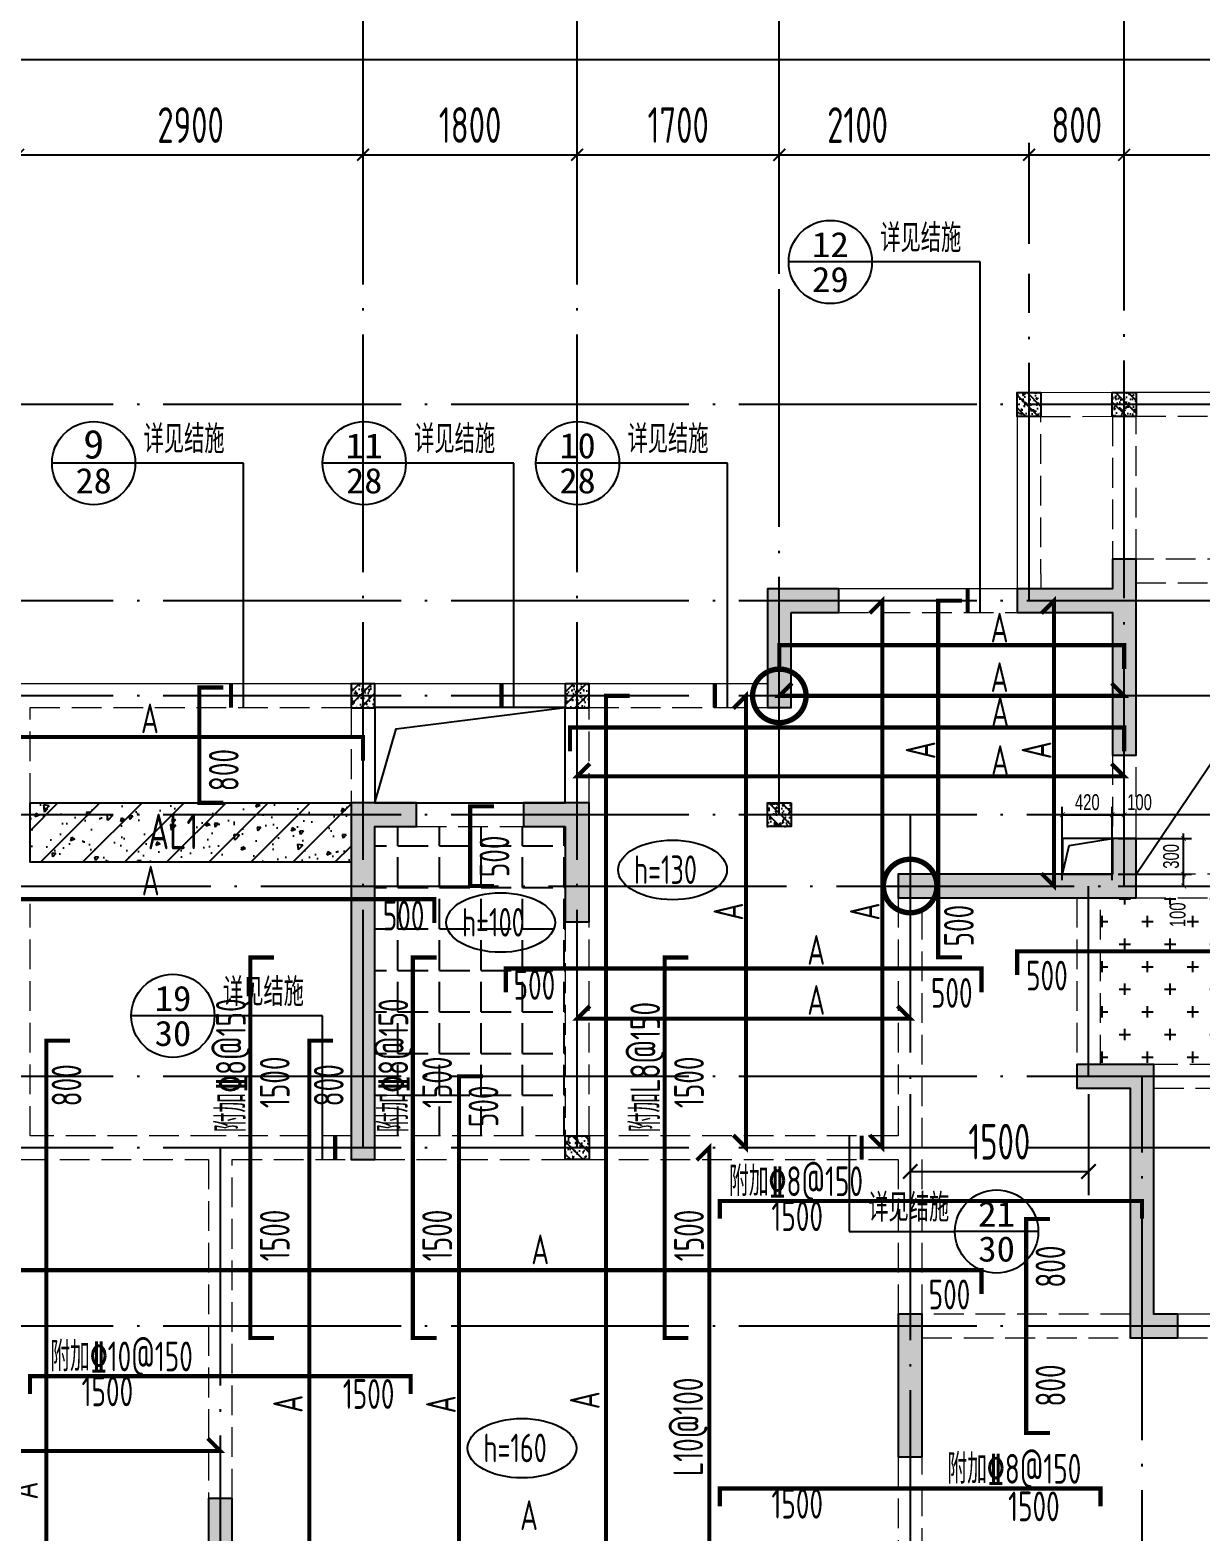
# Model space of a CAD drawing. Extents: x -1058961 to 23600, y -449123 to 2751847.
# Drawn here: x -329506 to -319661, y -321788 to -309158 of the extents above; entities that cross this region are included whole.
import ezdxf
from ezdxf.enums import TextEntityAlignment as Align

# ---------------------------------------------------------------- set-up
doc = ezdxf.new("R2010")
doc.units = 0
doc.header["$LTSCALE"] = 1000
doc.linetypes.add('DASH', pattern=[0.35, 0.25, -0.1])
doc.linetypes.add('DOTE', pattern=[2.42, 2, -0.2, 0.02, -0.2])
doc.layers.get('0').update_dxf_attribs({"linetype": 'CONTINUOUS'})
doc.layers.get('DEFPOINTS').update_dxf_attribs({"linetype": 'CONTINUOUS'})
doc.layers.add('+公共字体', color=7, linetype='CONTINUOUS', lineweight=20)
for name, color, linetype in [('A-AXIS', 1, 'CONTINUOUS'), ('A-DOTE', 10, 'DOTE'), ('BEAM', 4, 'DASH'), ('DIM_IDEN', 67, 'CONTINUOUS'), ('PUB_TEXT', 2, 'CONTINUOUS'), ('ROOF', 183, 'CONTINUOUS'), ('S-B板填充', 251, 'CONTINUOUS'), ('S-B板标注', 3, 'CONTINUOUS'), ('S-B板配筋', 6, 'CONTINUOUS'), ('S-B板配筋号', 7, 'CONTINUOUS'), ('S-C承台编号', 6, 'CONTINUOUS'), ('S-D洞口', 4, 'CONTINUOUS'), ('S-D洞口标注', 3, 'CONTINUOUS'), ('S-L主梁线', 4, 'DASH'), ('S-Q墙填充', 252, 'CONTINUOUS'), ('S-Q墙实线', 6, 'CONTINUOUS'), ('S-Q墙标注', 3, 'CONTINUOUS'), ('S-Y一般标注', 3, 'CONTINUOUS'), ('S-构造柱', 212, 'CONTINUOUS'), ('TEXT', 2, 'CONTINUOUS')]:
    doc.layers.add(name, color=color, linetype=linetype)
doc.styles.add('_TCH_AXIS', font='COMPLEX', dxfattribs={"bigfont": 'GBCBIG'})
doc.styles.add('_TCH_LABEL', font='simhei.ttf')
doc.styles.add('TSSD_DIMENSION', font='Tssdeng.shx', dxfattribs={"width": 0.7, "bigfont": 'tssdchn.shx'})
doc.styles.add('TSSD_REIN', font='tssdeng.shx', dxfattribs={"width": 0.7, "height": 300, "bigfont": 'tssdchn.shx'})
doc.styles.add('结构文字', font='zstxt.shx', dxfattribs={"width": 0.7, "bigfont": 'zshz.shx'})
doc.dimstyles.new('STRUCK', dxfattribs={"dimtxt": 400, "dimasz": 121, "dimexe": 200, "dimexo": 150, "dimgap": 115, "dimtad": 1, "dimdec": 0, "dimdsep": 46, "dimtxsty": '结构文字', "dimblk": 'ARCHTICK', "dimcen": 400, "dimclrd": 3, "dimclre": 3, "dimclrt": 7, "dimadec": 0, "dimazin": 0, "dimtfac": 1, "dimtdec": 0, "dimtix": 1, "dimtmove": 2, "dimatfit": 3, "dimldrblk": '_DIMX', "dimfxl": 0, "dimtolj": 1, "dimtzin": 0, "dimarcsym": 0})
doc.dimstyles.new('STRUCK30', dxfattribs={"dimscale": 0.33333, "dimtxt": 400, "dimasz": 121, "dimexe": 200, "dimexo": 150, "dimgap": 115, "dimtad": 1, "dimdec": 0, "dimdsep": 46, "dimtxsty": '结构文字', "dimblk": 'ARCHTICK', "dimcen": 400, "dimclrd": 3, "dimclre": 3, "dimclrt": 7, "dimadec": 0, "dimazin": 0, "dimtfac": 1, "dimtdec": 0, "dimtix": 1, "dimtmove": 2, "dimatfit": 3, "dimldrblk": '_DIMX', "dimfxl": 0, "dimtolj": 1, "dimtzin": 0, "dimarcsym": 0})
doc.dimstyles.new('TSSD_100_100', dxfattribs={"dimtxt": 300, "dimasz": 100, "dimexe": 100, "dimexo": 250, "dimgap": 100, "dimtad": 1, "dimdec": 0, "dimzin": 0, "dimdsep": 46, "dimtxsty": 'TSSD_DIMENSION', "dimblk": 'ARCHTICK', "dimcen": 0, "dimdle": 100, "dimclrt": 7, "dimadec": 0, "dimazin": 0, "dimtfac": 1, "dimtdec": 0, "dimtix": 1, "dimtmove": 2, "dimatfit": 3, "dimldrblk": 'ARCHTICK', "dimfxl": 0, "dimtolj": 1, "dimtzin": 0, "dimarcsym": 0})

# ---------------------------------------------------------------- blocks, each defined once
blk = doc.blocks.new('_ArchTick')
at = {"color": 0, "linetype": 'ByBlock', "const_width": 0.15}
blk.add_lwpolyline([(-0.5, -0.5), (0.5, 0.5)], dxfattribs=at)
blk = doc.blocks.new('*D1063')
at = {"layer": 'DEFPOINTS', "color": 0}
for p in [(9300, 19250), (6400, 18250), (9300, 18250)]:
    blk.add_point(p, dxfattribs=at)
at = {"layer": 'S-Y一般标注', "color": 0, "lineweight": -2}
for p, q in [((6400, 18500), (6400, 19350)), ((9300, 18500), (9300, 19350)), ((6300, 19250), (9400, 19250))]:
    blk.add_line(p, q, dxfattribs=at)
at = {"layer": 'S-Y一般标注', "color": 0, "lineweight": -2, "xscale": 100, "yscale": 100, "zscale": 100, "rotation": 180}
blk.add_blockref('_ArchTick', (6400, 19250), dxfattribs=at)
at = {"layer": 'S-Y一般标注', "color": 0, "lineweight": -2, "xscale": 100, "yscale": 100, "zscale": 100}
blk.add_blockref('_ArchTick', (9300, 19250), dxfattribs=at)
at = {"layer": 'S-Y一般标注', "color": 7, "insert": (7850, 19500), "char_height": 300, "attachment_point": 5, "style": 'TSSD_DIMENSION'}
blk.add_mtext('\\A1;2900', dxfattribs=at)
blk = doc.blocks.new('*D1064')
at = {"layer": 'DEFPOINTS', "color": 0}
for p in [(11100, 19250), (9300, 18250), (11100, 18250)]:
    blk.add_point(p, dxfattribs=at)
at = {"layer": 'S-Y一般标注', "color": 0, "lineweight": -2}
for p, q in [((9300, 18500), (9300, 19350)), ((11100, 18500), (11100, 19350)), ((9200, 19250), (11200, 19250))]:
    blk.add_line(p, q, dxfattribs=at)
at = {"layer": 'S-Y一般标注', "color": 0, "lineweight": -2, "xscale": 100, "yscale": 100, "zscale": 100, "rotation": 180}
blk.add_blockref('_ArchTick', (9300, 19250), dxfattribs=at)
at = {"layer": 'S-Y一般标注', "color": 0, "lineweight": -2, "xscale": 100, "yscale": 100, "zscale": 100}
blk.add_blockref('_ArchTick', (11100, 19250), dxfattribs=at)
at = {"layer": 'S-Y一般标注', "color": 7, "insert": (10200, 19500), "char_height": 300, "attachment_point": 5, "style": 'TSSD_DIMENSION'}
blk.add_mtext('\\A1;1800', dxfattribs=at)
blk = doc.blocks.new('*D1065')
at = {"layer": 'DEFPOINTS', "color": 0}
for p in [(12800, 19250), (11100, 18250), (12800, 18250)]:
    blk.add_point(p, dxfattribs=at)
at = {"layer": 'S-Y一般标注', "color": 0, "lineweight": -2}
for p, q in [((11100, 18500), (11100, 19350)), ((12800, 18500), (12800, 19350)), ((11000, 19250), (12900, 19250))]:
    blk.add_line(p, q, dxfattribs=at)
at = {"layer": 'S-Y一般标注', "color": 0, "lineweight": -2, "xscale": 100, "yscale": 100, "zscale": 100, "rotation": 180}
blk.add_blockref('_ArchTick', (11100, 19250), dxfattribs=at)
at = {"layer": 'S-Y一般标注', "color": 0, "lineweight": -2, "xscale": 100, "yscale": 100, "zscale": 100}
blk.add_blockref('_ArchTick', (12800, 19250), dxfattribs=at)
at = {"layer": 'S-Y一般标注', "color": 7, "insert": (11950, 19500), "char_height": 300, "attachment_point": 5, "style": 'TSSD_DIMENSION'}
blk.add_mtext('\\A1;1700', dxfattribs=at)
blk = doc.blocks.new('*D1066')
at = {"layer": 'DEFPOINTS', "color": 0}
for p in [(14900, 19250), (12800, 18250), (14900, 18250)]:
    blk.add_point(p, dxfattribs=at)
at = {"layer": 'S-Y一般标注', "color": 0, "lineweight": -2}
for p, q in [((12800, 18500), (12800, 19350)), ((14900, 18500), (14900, 19350)), ((12700, 19250), (15000, 19250))]:
    blk.add_line(p, q, dxfattribs=at)
at = {"layer": 'S-Y一般标注', "color": 0, "lineweight": -2, "xscale": 100, "yscale": 100, "zscale": 100, "rotation": 180}
blk.add_blockref('_ArchTick', (12800, 19250), dxfattribs=at)
at = {"layer": 'S-Y一般标注', "color": 0, "lineweight": -2, "xscale": 100, "yscale": 100, "zscale": 100}
blk.add_blockref('_ArchTick', (14900, 19250), dxfattribs=at)
at = {"layer": 'S-Y一般标注', "color": 7, "insert": (13458, 19500), "char_height": 300, "attachment_point": 5, "style": 'TSSD_DIMENSION'}
blk.add_mtext('\\A1;2100', dxfattribs=at)
blk = doc.blocks.new('*D1067')
at = {"layer": 'DEFPOINTS', "color": 0}
for p in [(18500, 19250), (15700, 18250), (18500, 18250)]:
    blk.add_point(p, dxfattribs=at)
at = {"layer": 'S-Y一般标注', "color": 0, "lineweight": -2}
for p, q in [((15700, 18500), (15700, 19350)), ((18500, 18500), (18500, 19350)), ((15600, 19250), (18600, 19250))]:
    blk.add_line(p, q, dxfattribs=at)
at = {"layer": 'S-Y一般标注', "color": 0, "lineweight": -2, "xscale": 100, "yscale": 100, "zscale": 100, "rotation": 180}
blk.add_blockref('_ArchTick', (15700, 19250), dxfattribs=at)
at = {"layer": 'S-Y一般标注', "color": 0, "lineweight": -2, "xscale": 100, "yscale": 100, "zscale": 100}
blk.add_blockref('_ArchTick', (18500, 19250), dxfattribs=at)
at = {"layer": 'S-Y一般标注', "color": 7, "insert": (17100, 19500), "char_height": 300, "attachment_point": 5, "style": 'TSSD_DIMENSION'}
blk.add_mtext('\\A1;2800', dxfattribs=at)
blk = doc.blocks.new('*D1084')
at = {"layer": 'DEFPOINTS', "color": 0}
for p in [(54600, 20050), (4600, 18250), (54600, 18250)]:
    blk.add_point(p, dxfattribs=at)
at = {"layer": 'S-Y一般标注', "color": 0, "lineweight": -2}
for p, q in [((4600, 18500), (4600, 20150)), ((54600, 18500), (54600, 20150)), ((4500, 20050), (54700, 20050))]:
    blk.add_line(p, q, dxfattribs=at)
at = {"layer": 'S-Y一般标注', "color": 0, "lineweight": -2, "xscale": 100, "yscale": 100, "zscale": 100, "rotation": 180}
blk.add_blockref('_ArchTick', (4600, 20050), dxfattribs=at)
at = {"layer": 'S-Y一般标注', "color": 0, "lineweight": -2, "xscale": 100, "yscale": 100, "zscale": 100}
blk.add_blockref('_ArchTick', (54600, 20050), dxfattribs=at)
at = {"layer": 'S-Y一般标注', "color": 7, "insert": (29600, 20300), "char_height": 300, "attachment_point": 5, "style": 'TSSD_DIMENSION'}
blk.add_mtext('\\A1;50000', dxfattribs=at)
blk = doc.blocks.new('*D1095')
at = {"layer": 'DEFPOINTS', "color": 0}
for p in [(15700, 19250), (14900, 18250), (15700, 18250)]:
    blk.add_point(p, dxfattribs=at)
at = {"layer": 'S-Y一般标注', "color": 0, "lineweight": -2}
for p, q in [((14900, 18500), (14900, 19350)), ((15700, 18500), (15700, 19350)), ((14800, 19250), (15800, 19250))]:
    blk.add_line(p, q, dxfattribs=at)
at = {"layer": 'S-Y一般标注', "color": 0, "lineweight": -2, "xscale": 100, "yscale": 100, "zscale": 100, "rotation": 180}
blk.add_blockref('_ArchTick', (14900, 19250), dxfattribs=at)
at = {"layer": 'S-Y一般标注', "color": 0, "lineweight": -2, "xscale": 100, "yscale": 100, "zscale": 100}
blk.add_blockref('_ArchTick', (15700, 19250), dxfattribs=at)
at = {"layer": 'S-Y一般标注', "color": 7, "insert": (15300, 19500), "char_height": 300, "attachment_point": 5, "style": 'TSSD_DIMENSION'}
blk.add_mtext('\\A1;800', dxfattribs=at)
blk = doc.blocks.new('20210803.22403995')
at = {"layer": '+公共字体', "color": 2, "const_width": 45}
for points in [[(-856038, -168387, 1), (-856038, -167937, 1), (-856038, -168387, -1)], [(-854938, -169986, 1), (-854938, -169536, 1), (-854938, -169986, -1)]]:
    blk.add_lwpolyline(points, format="xyb", dxfattribs=at)
blk = doc.blocks.new('*D1180')
at = {"layer": 'DEFPOINTS', "color": 0}
for p in [(-196759, -56615), (-196159, -56615), (-196759, -56915)]:
    blk.add_point(p, dxfattribs=at)
at = {"layer": 'S-D洞口标注', "color": 3, "lineweight": -2}
for p, q in [((-196159, -56615), (-196159, -56574)), ((-196709, -56615), (-196092, -56615)), ((-196159, -56915), (-196159, -56615)), ((-196709, -56915), (-196092, -56915)), ((-196159, -56915), (-196159, -56955))]:
    blk.add_line(p, q, dxfattribs=at)
at = {"layer": 'S-D洞口标注', "color": 3, "lineweight": -2, "xscale": 40.33293, "yscale": 40.33293, "zscale": 40.33293}
for p, rotation in [((-196159, -56615), 270), ((-196159, -56915), 90)]:
    blk.add_blockref('_ArchTick', p, dxfattribs=dict(at, rotation=rotation))
at = {"layer": 'S-D洞口标注', "color": 7, "insert": (-196264, -56765), "char_height": 133.3, "attachment_point": 5, "rotation": 90, "style": '结构文字'}
blk.add_mtext('\\A1;300', dxfattribs=at)
blk = doc.blocks.new('_DIMX')
blk.add_line((-150, 0), (150, 0))
at = {"const_width": 50}
blk.add_lwpolyline([(-70, -70), (70, 70)], dxfattribs=at)
blk = doc.blocks.new('*D1181')
at = {"layer": 'DEFPOINTS', "color": 0}
for p in [(-196759, -56415), (-197179, -57015), (-196759, -57015)]:
    blk.add_point(p, dxfattribs=at)
at = {"layer": 'S-D洞口标注', "color": 3, "lineweight": -2}
for p, q in [((-197179, -56965), (-197179, -56349)), ((-197179, -56415), (-196759, -56415)), ((-196759, -56965), (-196759, -56349))]:
    blk.add_line(p, q, dxfattribs=at)
at = {"layer": 'S-D洞口标注', "color": 3, "lineweight": -2, "xscale": 40.33293, "yscale": 40.33293, "zscale": 40.33293, "rotation": 180}
blk.add_blockref('_ArchTick', (-197179, -56415), dxfattribs=at)
at = {"layer": 'S-D洞口标注', "color": 3, "lineweight": -2, "xscale": 40.33293, "yscale": 40.33293, "zscale": 40.33293}
blk.add_blockref('_ArchTick', (-196759, -56415), dxfattribs=at)
at = {"layer": 'S-D洞口标注', "color": 7, "insert": (-196969, -56310), "char_height": 133.3, "attachment_point": 5, "style": '结构文字'}
blk.add_mtext('\\A1;420', dxfattribs=at)
blk = doc.blocks.new('*D1182')
at = {"layer": 'DEFPOINTS', "color": 0}
for p in [(-196659, -56415), (-196759, -57015), (-196659, -57015)]:
    blk.add_point(p, dxfattribs=at)
at = {"layer": 'S-D洞口标注', "color": 3, "lineweight": -2}
for p, q in [((-196759, -56965), (-196759, -56349)), ((-196759, -56415), (-196659, -56415)), ((-196659, -56965), (-196659, -56349))]:
    blk.add_line(p, q, dxfattribs=at)
at = {"layer": 'S-D洞口标注', "color": 3, "lineweight": -2, "xscale": 40.33293, "yscale": 40.33293, "zscale": 40.33293, "rotation": 180}
blk.add_blockref('_ArchTick', (-196759, -56415), dxfattribs=at)
at = {"layer": 'S-D洞口标注', "color": 3, "lineweight": -2, "xscale": 40.33293, "yscale": 40.33293, "zscale": 40.33293}
blk.add_blockref('_ArchTick', (-196659, -56415), dxfattribs=at)
at = {"layer": 'S-D洞口标注', "color": 7, "insert": (-196530, -56310), "char_height": 133.3, "attachment_point": 5, "style": '结构文字'}
blk.add_mtext('\\A1;100', dxfattribs=at)
blk = doc.blocks.new('*D1183')
at = {"layer": 'DEFPOINTS', "color": 0}
for p in [(-196759, -56915), (-196159, -56915), (-196759, -57015)]:
    blk.add_point(p, dxfattribs=at)
at = {"layer": 'S-D洞口标注', "color": 3, "lineweight": -2}
for p, q in [((-196709, -56915), (-196092, -56915)), ((-196159, -57015), (-196159, -56915)), ((-196709, -57015), (-196092, -57015))]:
    blk.add_line(p, q, dxfattribs=at)
at = {"layer": 'S-D洞口标注', "color": 3, "lineweight": -2, "xscale": 40.33293, "yscale": 40.33293, "zscale": 40.33293}
for p, rotation in [((-196159, -56915), 90), ((-196159, -57015), 270)]:
    blk.add_blockref('_ArchTick', p, dxfattribs=dict(at, rotation=rotation))
at = {"layer": 'S-D洞口标注', "color": 7, "insert": (-196209, -57257), "char_height": 133.3, "attachment_point": 5, "rotation": 90, "style": '结构文字'}
blk.add_mtext('\\A1;100', dxfattribs=at)
blk = doc.blocks.new('20210807.15312078')
at = {"layer": 'S-Q墙填充'}
h = blk.add_hatch(color=252, dxfattribs=at)
h.dxf.hatch_style = 1
h.paths.add_polyline_path([(72216, 67840), (72216, 68190), (72016, 68190), (72016, 67940), (71216, 67940), (71216, 67740), (72016, 67740), (72016, 66540), (72216, 66540)])
h = blk.add_hatch(color=252, dxfattribs=at)
h.dxf.hatch_style = 1
h.paths.add_polyline_path([(69316, 67740), (69716, 67740), (69716, 67940), (69116, 67940), (69116, 66940), (69316, 66940)])
h = blk.add_hatch(color=252, dxfattribs=at)
h.dxf.hatch_style = 1
h.paths.add_polyline_path([(65616, 66140), (65616, 63140), (65816, 63140), (65816, 65940), (66166, 65940), (66166, 66140)])
h = blk.add_hatch(color=252, dxfattribs=at)
h.dxf.hatch_style = 1
h.paths.add_polyline_path([(67416, 65940), (67416, 65140), (67616, 65140), (67616, 66140), (67066, 66140), (67066, 65940)])
h = blk.add_hatch(color=252, dxfattribs=at)
h.dxf.hatch_style = 1
h.paths.add_polyline_path([(72216, 65340), (72216, 65840), (72016, 65840), (72016, 65540), (71816, 65540), (70216, 65540), (70216, 65340), (71816, 65340)])
h = blk.add_hatch(color=252, dxfattribs=at)
h.dxf.hatch_style = 1
h.paths.add_polyline_path([(72366, 63940), (71716, 63940), (71716, 63740), (72166, 63740), (72166, 61640), (72566, 61640), (72566, 61840), (72366, 61840)])
h = blk.add_hatch(color=252, dxfattribs=at)
h.dxf.hatch_style = 1
h.paths.add_polyline_path([(70416, 60640), (70416, 61840), (70216, 61840), (70216, 60640)])
h = blk.add_hatch(color=252, dxfattribs=at)
h.dxf.hatch_style = 1
h.paths.add_polyline_path([(64616, 60290), (64416, 60290), (64416, 58840), (63716, 58840), (63616, 58840), (63616, 58640), (63716, 58640), (64616, 58640)])
at = {"layer": 'S-D洞口', "color": 5}
blk.add_lwpolyline([(65816, 66140), (67416, 66140), (67416, 66940), (65816, 66940), (65816, 66140), (65993, 66762), (67416, 66940)], dxfattribs=at)
at = {"layer": 'S-L主梁线', "linetype": 'ByBlock', "lineweight": 18}
for p, q in [((72116, 69590), (71215, 69589)), ((71215, 69589), (71216, 67940)), ((74915, 69590), (72116, 69590)), ((71216, 67940), (69716, 67940)), ((65716, 67140), (62716, 67140)), ((67516, 67140), (65716, 67140)), ((69116, 67140), (67516, 67140)), ((65816, 66940), (67416, 66940)), ((65816, 66140), (65816, 66940)), ((67416, 66940), (67416, 66140)), ((67066, 66140), (66166, 66140)), ((73516, 61840), (72566, 61840))]:
    blk.add_line(p, q, dxfattribs=at)
at = {"layer": 'S-L主梁线', "linetype": 'DASH', "lineweight": 18}
for p, q in [((71415, 69389), (72016, 69390)), ((71416, 67940), (71415, 69389)), ((72016, 69390), (72016, 68190)), ((72216, 69390), (74815, 69390)), ((72216, 68190), (72216, 69390)), ((74816, 68190), (72216, 68190)), ((72216, 67990), (74816, 67990)), ((69716, 67740), (71216, 67740)), ((62916, 66940), (65616, 66940)), ((62916, 66140), (62916, 66940)), ((65616, 66940), (65616, 66140)), ((67616, 66940), (69116, 66940)), ((67616, 66140), (67616, 66940)), ((72016, 66540), (72016, 65840)), ((72216, 65840), (72216, 66540)), ((66166, 65940), (67066, 65940)), ((74816, 65540), (72216, 65540)), ((70216, 65340), (70216, 63340)), ((70416, 63240), (70416, 65340)), ((71716, 65340), (71716, 63940)), ((71916, 63940), (71916, 65340)), ((72216, 65340), (74816, 65340)), ((62916, 63340), (62916, 65290)), ((67416, 65140), (67416, 63340)), ((67616, 63340), (67616, 65140)), ((74666, 63940), (72366, 63940)), ((72366, 63740), (74666, 63740)), ((64516, 63340), (62916, 63340)), ((65616, 63340), (64516, 63340)), ((67416, 63340), (65816, 63340)), ((70216, 63340), (67616, 63340)), ((70416, 61840), (70416, 63240)), ((62816, 63140), (64416, 63140)), ((64416, 63140), (64416, 60290)), ((64616, 63140), (65616, 63140)), ((64616, 60290), (64616, 63140)), ((65816, 63140), (67516, 63140)), ((67516, 63140), (70216, 63140)), ((70216, 63140), (70216, 61840)), ((72166, 61840), (70416, 61840)), ((70416, 61640), (72166, 61640)), ((72566, 61640), (73416, 61640)), ((70216, 60640), (70216, 59090)), ((70416, 59090), (70416, 60640))]:
    blk.add_line(p, q, dxfattribs=at)
at = {"layer": 'S-Q墙实线'}
for points in [[(72216, 67840), (72216, 68190), (72016, 68190), (72016, 67940), (71216, 67940), (71216, 67740), (72016, 67740), (72016, 66540), (72216, 66540), (72216, 67840)], [(63716, 58840), (63616, 58840), (63616, 58640), (63716, 58640), (64616, 58640), (64616, 60290), (64416, 60290), (64416, 58840), (63716, 58840)]]:
    blk.add_lwpolyline(points, dxfattribs=at)
for points in [[(69316, 67740), (69716, 67740), (69716, 67940), (69116, 67940), (69116, 66940), (69316, 66940)], [(65616, 66140), (65616, 63140), (65816, 63140), (65816, 65940), (66166, 65940), (66166, 66140)], [(67416, 65940), (67416, 65140), (67616, 65140), (67616, 66140), (67066, 66140), (67066, 65940)], [(72216, 65340), (72216, 65840), (72016, 65840), (72016, 65540), (71816, 65540), (70216, 65540), (70216, 65340), (71816, 65340)], [(72366, 63940), (71716, 63940), (71716, 63740), (72166, 63740), (72166, 61640), (72566, 61640), (72566, 61840), (72366, 61840)], [(70416, 60640), (70416, 61840), (70216, 61840), (70216, 60640)]]:
    blk.add_lwpolyline(points, close=True, dxfattribs=at)
blk = doc.blocks.new('20210730.02141516')
at = {"layer": 'S-构造柱'}
h = blk.add_hatch(dxfattribs=at)
h.set_pattern_fill('ARMORED', color=256, scale=15, angle=-90, style=0)
h.set_pattern_definition([(320, (-154189.41, 3278673.45), (-9.4128202, -107.5890274), [11.25, -123.75]), (265, (-154189.41, 3278673.45), (112.82882, 20.8127), [9, -99]), (10.4514, (-154190.19, 3278664.49), (103.4159313, -86.7764073), [9.5610285, -105.1713168]), (316.1842, (-154159.41, 3278673.45), (-24.827852, -160.0861573), [16.875, -185.625]), (6.6356, (-154161.48, 3278660.11), (146.117681, -140.199406), [14.341543, -157.75695]), (261.1842, (-154159.41, 3278673.45), (146.11779, -140.199292), [13.5, -148.5]), (291, (-154166.91, 3278658.45), (-60.3928336, -89.5360578), [11.25, -123.75]), (236, (-154166.91, 3278658.45), (108.7725068, -36.4972998), [9, -99]), (341.4514, (-154171.94, 3278650.99), (48.3795745, -126.0333943), [9.5610285, -105.1713168]), (307.5, (-154189.41, 3278673.454), (49.93407807, -1.8239783), [0, -97.8, 0, -100.5, 0, -99.375]), (277.5, (-154189.41, 3278673.454), (59.1617568, -39.4604306), [0, -57.3, 0, -95.55, 0, -37.875]), (237.5, (-154189.41, 3278706.904), (-3.38323076, -80.07336543), [0, -37.5, 0, -117, 0, -155.25]), (227.5, (-154189.41, 3278721.904), (15.0157473, -87.4779254), [0, -48.75, 0, -77.7, 0, -110.25]), (315, (-154189.41, 3278673.454), (53.0330086, 53.0330086), [])])
h.paths.add_polyline_path([(200, 200), (200, 0), (0, 0), (0, 200)])
blk.add_lwpolyline([(200, 200), (200, 0), (0, 0), (0, 200)], close=True, dxfattribs=at)
blk = doc.blocks.new('*D2727')
at = {"layer": 'DEFPOINTS', "color": 0}
for p in [(-205458, 207289), (-203959, 207289), (-203959, 206489)]:
    blk.add_point(p, dxfattribs=at)
at = {"layer": 'S-Q墙标注', "color": 3, "lineweight": -2}
for p, q in [((-205458, 207139), (-205458, 206289)), ((-203959, 207139), (-203959, 206289)), ((-205458, 206489), (-203959, 206489))]:
    blk.add_line(p, q, dxfattribs=at)
at = {"layer": 'S-Q墙标注', "color": 3, "lineweight": -2, "xscale": 121, "yscale": 121, "zscale": 121, "rotation": 180}
blk.add_blockref('_ArchTick', (-205458, 206489), dxfattribs=at)
at = {"layer": 'S-Q墙标注', "color": 3, "lineweight": -2, "xscale": 121, "yscale": 121, "zscale": 121}
blk.add_blockref('_ArchTick', (-203959, 206489), dxfattribs=at)
at = {"layer": 'S-Q墙标注', "color": 7, "insert": (-204709, 206739), "char_height": 300, "attachment_point": 5, "style": 'TSSD_REIN'}
blk.add_mtext('\\A1;1500', dxfattribs=at)
blk = doc.blocks.new('20210811.10024340')
at = {"layer": 'DIM_IDEN'}
for p, q in [((11295, 16253), (10595, 16253)), ((12204, 16253), (11295, 16253)), ((12204, 13305), (12204, 16253)), ((5101, 14561), (4401, 14561)), ((6010, 14561), (5101, 14561)), ((6010, 12505), (6010, 14561)), ((7376, 14561), (6676, 14561)), ((8285, 14561), (7376, 14561)), ((8285, 12505), (8285, 14561)), ((9170, 14561), (8470, 14561)), ((10079, 14561), (9170, 14561)), ((10079, 12505), (10079, 14561)), ((5767, 9913), (5067, 9913)), ((6676, 9913), (5767, 9913)), ((6676, 8705), (6676, 9913)), ((11103, 8905), (11103, 8100)), ((11103, 8100), (11993, 8100)), ((12693, 8100), (11993, 8100))]:
    blk.add_line(p, q, dxfattribs=at)
at = {"layer": 'DIM_IDEN', "const_width": 35}
for points in [[(12099, 13305), (12099, 13505)], [(5905, 12505), (5905, 12705)], [(8180, 12505), (8180, 12705)], [(9974, 12505), (9974, 12705)], [(6781, 8705), (6781, 8905)], [(11208, 8905), (11208, 8705)]]:
    blk.add_lwpolyline(points, dxfattribs=at)
at = {"layer": 'DIM_IDEN'}
for centre in [(10945, 16253), (4751, 14561), (7026, 14561), (8820, 14561), (5417, 9913), (12343, 8100)]:
    blk.add_circle(centre, 350, dxfattribs=at)
at = {"layer": 'PUB_TEXT', "style": '_TCH_AXIS'}
for p in [(11365, 16336), (5171, 14645), (7446, 14645), (9240, 14645), (5838, 9996), (11264, 8183)]:
    blk.add_text('详见结施', height=236.3, dxfattribs=at).set_placement(p)
at = {"layer": 'PUB_TEXT', "style": '_TCH_LABEL'}
for s, height, width, p, p2 in [('12', 211.6, 1.022989, (10789, 16294), (11101, 16294)), ('29', 212.7, 1.00565, (10791, 16000), (11099, 16000)), ('9', 242, 1.011364, (4663, 14600), (4839, 14600)), ('11', 210.8, 1.034884, (6869, 14602), (7183, 14602)), ('10', 213.8, 0.988889, (8668, 14602), (8972, 14602)), ('28', 213.8, 0.988889, (4599, 14307), (4903, 14307)), ('28', 213.8, 0.988889, (6874, 14307), (7178, 14307)), ('28', 213.8, 0.988889, (8668, 14307), (8972, 14307)), ('19', 212.3, 1.011364, (5263, 9954), (5572, 9954)), ('30', 212.7, 1.00565, (5264, 9660), (5571, 9660)), ('21', 211.6, 1.022989, (12187, 8141), (12499, 8141)), ('30', 212.7, 1.00565, (12189, 7847), (12497, 7847))]:
    blk.add_text(s, height=height, dxfattribs=dict(at, width=width)).set_placement(p, p2, align=Align.FIT)
blk = doc.blocks.new('20210726.16395156')
at = {"layer": 'A-AXIS'}
for p, q in [((9300, 18249.9), (9300, 21049.9)), ((11100, 18249.9), (11100, 21049.9)), ((12800, 18249.9), (12800, 21049.9)), ((15700, 18249.9), (15700, 21049.9))]:
    blk.add_line(p, q, dxfattribs=at)
at = {"layer": 'A-DOTE'}
for p, q in [((9300, 10900), (9300, 18249.9)), ((11100, 10900), (11100, 18249.9)), ((12800, 13700), (12800, 18249.9)), ((14900, 15500), (14900, 18249.9)), ((15700, 13100.3), (15700, 18249.9)), ((55600, 17150), (3600, 17150)), ((55600, 15500), (3600, 15500)), ((55600, 14700), (3600, 14700)), ((55600, 13700), (3600, 13700)), ((13900.2, 13700), (13900, 3600)), ((3600, 13100.3), (55600, 13100.3)), ((15400, 11500), (15400, 13100)), ((55600, 11500), (3600, 11500)), ((15850, 3600), (15850, 11500)), ((55600, 10900), (3600, 10900)), ((8100, 10900), (8100, 3600)), ((55600, 9400), (3600, 9400))]:
    blk.add_line(p, q, dxfattribs=at)
at = {"layer": 'S-Y一般标注'}
for base, p1, p2, picture, middle in [((54600, 20049.9), (4600, 18249.9), (54600, 18249.9), '*D1084', (29600, 20299.9)), ((9300, 19249.9), (6400, 18249.9), (9300, 18249.9), '*D1063', (7850, 19499.9)), ((11100, 19249.9), (9300, 18249.9), (11100, 18249.9), '*D1064', (10200, 19499.9)), ((12800, 19249.9), (11100, 18249.9), (12800, 18249.9), '*D1065', (11950, 19499.9)), ((15700, 19249.9), (14900, 18249.9), (15700, 18249.9), '*D1095', (15300, 19499.9)), ((18500, 19249.9), (15700, 18249.9), (18500, 18249.9), '*D1067', (17100, 19499.9))]:
    dim = blk.add_linear_dim(base=base, p1=p1, p2=p2, dimstyle='TSSD_100_100', dxfattribs=at)
    dim.commit()
    dim.dimension.update_dxf_attribs({"geometry": picture, "text_midpoint": middle})
dim = blk.add_linear_dim(base=(14900, 19249.9), p1=(12800, 18249.9), p2=(14900, 18249.9), dimstyle='TSSD_100_100', dxfattribs=at)
dim.commit()
dim.dimension.update_dxf_attribs({"geometry": '*D1066', "text_midpoint": (13458.1, 19499.9), "dimtype": 160})
blk = doc.blocks.new('20210807.16180653')
at = {"layer": 'S-D洞口', "color": 5}
blk.add_lwpolyline([(60935.8, 57292.6), (61355.8, 57292.6), (61355.8, 57592.6), (60935.8, 57592.6), (60935.8, 57292.6), (60994.1, 57534.2), (61355.8, 57592.6)], dxfattribs=at)
at = {"layer": 'S-D洞口标注'}
dim = blk.add_linear_dim(base=(61355.8, 57792), p1=(60935.8, 57192), p2=(61355.8, 57192.6), dimstyle='STRUCK30', dxfattribs=at)
dim.commit()
dim.dimension.update_dxf_attribs({"geometry": '*D1181', "text_midpoint": (61145.8, 57897), "insert": (258114.4, 114207.2)})
dim = blk.add_linear_dim(base=(61455.8, 57792), p1=(61355.8, 57192.6), p2=(61455.8, 57192.6), dimstyle='STRUCK30', dxfattribs=at)
dim.commit()
dim.dimension.update_dxf_attribs({"geometry": '*D1182', "text_midpoint": (61584.7, 57897), "dimtype": 128, "insert": (258114.4, 114207.2)})
dim = blk.add_linear_dim(base=(61955.8, 57592.6), p1=(61355.8, 57292.6), p2=(61355.8, 57592.6), angle=90, dimstyle='STRUCK30', dxfattribs=at)
dim.commit()
dim.dimension.update_dxf_attribs({"geometry": '*D1180', "text_midpoint": (61850.8, 57442.6), "insert": (258114.4, 114207.2)})
dim = blk.add_linear_dim(base=(61955.8, 57292.6), p1=(61355.8, 57192.6), p2=(61355.8, 57292.6), angle=90, dimstyle='STRUCK30', dxfattribs=at)
dim.commit()
dim.dimension.update_dxf_attribs({"geometry": '*D1183', "text_midpoint": (61905.8, 56950.7), "dimtype": 128, "insert": (258114.4, 114207.2)})
blk = doc.blocks.new('20210810.19131159')
at = {"layer": 'S-Q墙标注'}
dim = blk.add_linear_dim(base=(98507.3, 59573.8), p1=(97007.5, 60373.8), p2=(98507.3, 60373.8), dimstyle='STRUCK', override={"dimtxt": 300, "dimgap": 100, "dimtxsty": 'TSSD_REIN'}, dxfattribs=at)
dim.commit()
dim.dimension.update_dxf_attribs({"geometry": '*D2727', "text_midpoint": (97757.4, 59823.8), "insert": (302465.9, -146915)})

msp = doc.modelspace()

# ---------------------------------------------------------------- hatches: boundary and pattern name
at = {"layer": 'BEAM', "linetype": 'ByBlock'}
h = msp.add_hatch(dxfattribs=at)
h.set_pattern_fill('ARMORED', color=252, scale=50, angle=180, style=0)
h.set_pattern_definition([(230, (-547277.35, 1598264.4), (-358.63009, 31.376067), [37.5, -412.5]), (175, (-547277.35, 1598264.4), (69.37567, -376.09607), [30, -330]), (280.4514, (-547307.24, 1598267.02), (-289.25469, -344.71977), [31.870095, -350.571056]), (226.1842, (-547277.35, 1598164.4), (-533.62052, 82.75951), [56.25, -618.75]), (276.6356, (-547321.8, 1598171.3), (-467.33135, -487.05894), [47.80514, -525.8565]), (171.1842, (-547277.35, 1598164.4), (-467.33097, -487.0593), [45, -495]), (201, (-547327.35, 1598189.4), (-298.453526, 201.309445), [37.5, -412.5]), (146, (-547327.35, 1598189.4), (-121.657666, -362.57502), [30, -330]), (251.4514, (-547352.22, 1598206.2), (-420.111314, -161.26525), [31.870095, -350.571056]), (217.5, (-547277.35, 1598264.41), (-6.079928, -166.446927), [0, -326, 0, -335, 0, -331.25]), (187.5, (-547277.35, 1598264.4), (-131.534769, -197.205856), [0, -191, 0, -318.5, 0, -126.25]), (147.5, (-547165.85, 1598264.41), (-266.911218, 11.277436), [0, -125, 0, -390, 0, -517.5]), (137.5, (-547115.85, 1598264.4), (-291.593085, -50.05249), [0, -162.5, 0, -259, 0, -367.5]), (225, (-547277.35, 1598264.4), (176.776695, -176.776695), [])])
h.paths.add_polyline_path([(-326806.22, -316156.89), (-329506.22, -316156.89), (-329506.22, -315656.89), (-326806.22, -315656.89)])
at = {"layer": 'S-B板填充'}
h = msp.add_hatch(dxfattribs=at)
h.set_pattern_fill('ANGLE', color=252, scale=50, style=0)
h.set_pattern_definition([(0, (-228972.3, -464100.77), (0, 349.25), [254, -95.25]), (90, (-228972.3, -464100.77), (-349.25, 2e-14), [254, -95.25])])
h.paths.add_polyline_path([(-326606.23, -315856.9), (-325006.22, -315856.9), (-325006.22, -318456.9), (-326606.23, -318456.9)])
h = msp.add_hatch(dxfattribs=at)
h.set_pattern_fill('CROSS', color=252, scale=30, style=0)
h.set_pattern_definition([(0, (-233672.3, -464100.77), (190.5, 190.5), [95.25, -285.75]), (90, (-233624.67, -464148.4), (-190.5, 190.5), [95.25, -285.75])])
h.paths.add_polyline_path([(-320506.3, -316456.63), (-317306.36, -316456.63), (-317306.36, -317856.9), (-320506.3, -317856.9)])

# ---------------------------------------------------------------- linework, layer by layer
at = {"layer": 'BEAM', "linetype": 'ByBlock'}
msp.add_lwpolyline([(-326806.22, -316156.89), (-329506.22, -316156.89), (-329506.22, -315656.89), (-326806.22, -315656.89)], close=True, dxfattribs=at)
at = {"layer": 'S-B板标注'}
for centre in [(-324103.55, -316220.99), (-325549.49, -316663.35), (-325369.64, -321083.95)]:
    msp.add_ellipse(centre, major_axis=(-457.33, 0), ratio=0.54724159, dxfattribs=at)
at = {"layer": 'S-B板配筋', "lineweight": 35, "const_width": 35}
for points in [[(-322446.28, -318450.84), (-322340.22, -318556.9), (-322340.22, -313956.91), (-322446.28, -314062.97)], [(-321671.04, -316956.63), (-321871.04, -316956.63), (-321871.04, -313956.9), (-321671.04, -313956.9)], [(-321002.07, -316250.57), (-320896.01, -316356.64), (-320896.01, -313956.91), (-321002.07, -314062.97)], [(-323206.24, -314530.52), (-323206.24, -314330.52), (-320306.24, -314330.52), (-320306.24, -314530.52)], [(-327882.32, -315656.9), (-328082.32, -315656.9), (-328082.32, -314686.9), (-327882.32, -314686.9)], [(-324463.18, -324856.74), (-324663.18, -324856.74), (-324663.18, -314756.9), (-324463.18, -314756.9)], [(-323593.07, -318450.84), (-323487, -318556.9), (-323487, -314756.91), (-323593.07, -314862.97)], [(-323100.18, -314650.84), (-323206.24, -314756.91), (-320306.24, -314756.91), (-320412.31, -314650.84)], [(-324966.22, -315223.55), (-324966.22, -315023.55), (-320306.23, -315023.55), (-320306.23, -315223.55)], [(-329606.23, -315303.45), (-329606.23, -315103.45), (-326706.24, -315103.43), (-326706.24, -315303.43)], [(-324800.17, -315327.54), (-324906.23, -315433.6), (-320306.24, -315433.61), (-320412.31, -315327.54)], [(-325606.22, -316356.9), (-325806.22, -316356.9), (-325806.22, -315686.9), (-325606.22, -315686.9)], [(-331406.24, -316667.25), (-331406.24, -316467.25), (-326106.22, -316467.25), (-326106.22, -316667.25)], [(-321206.3, -317104.94), (-321206.3, -316904.94), (-316606.36, -316904.94), (-316606.36, -317104.94)], [(-327453.9, -320156.9), (-327653.9, -320156.9), (-327653.9, -316956.9), (-327453.9, -316956.9)], [(-326087.96, -320156.9), (-326287.96, -320156.9), (-326287.96, -316956.9), (-326087.96, -316956.9)], [(-323970.61, -320156.9), (-324170.61, -320156.9), (-324170.61, -316956.9), (-323970.61, -316956.9)], [(-325506.22, -317250.51), (-325506.22, -317050.51), (-321506.23, -317050.5), (-321506.23, -317250.5)], [(-324800.17, -317365.28), (-324906.23, -317471.35), (-322106.06, -317471.35), (-322212.13, -317365.28)], [(-329169.29, -323656.91), (-329369.29, -323656.91), (-329369.29, -317656.9), (-329169.29, -317656.9)], [(-326958.54, -324856.74), (-327158.54, -324856.74), (-327158.54, -317656.9), (-326958.54, -317656.9)], [(-325698.89, -324856.74), (-325898.89, -324856.74), (-325898.89, -317956.9), (-325698.89, -317956.9)], [(-323900.59, -324750.67), (-323794.53, -324856.74), (-323794.53, -318556.9), (-323900.59, -318662.97)], [(-323706.23, -319154.57), (-323706.23, -319004.57), (-320156.23, -319004.57), (-320156.23, -319154.57)], [(-320931.23, -320956.9), (-321131.23, -320956.9), (-321131.23, -319156.9), (-320931.23, -319156.9)], [(-321506.22, -319786.56), (-321506.22, -319586.56), (-331406.23, -319586.56), (-331406.23, -319786.56)], [(-329506.23, -320627.97), (-329506.23, -320477.97), (-326306.23, -320477.97), (-326306.23, -320627.97)], [(-331300.17, -321001.3), (-331406.23, -321107.37), (-327906.23, -321107.37), (-328012.3, -321001.3)], [(-323706.14, -321572.87), (-323706.14, -321422.87), (-320506.14, -321422.87), (-320506.14, -321572.87)]]:
    msp.add_lwpolyline(points, dxfattribs=at)
at = {"layer": 'S-B板配筋号', "color": 1}
msp.add_lwpolyline([(-320206.23, -316256.63), (-317606.72, -312406.9)], dxfattribs=at)

# ---------------------------------------------------------------- block references
at = {"layer": 'A-DOTE'}
msp.add_blockref('20210726.16395156', (-336006.23, -329456.95), dxfattribs=at)
at = {"layer": 'PUB_TEXT'}
msp.add_blockref('20210811.10024340', (-333722.12, -327361.53), dxfattribs=at)
at = {"layer": 'ROOF', "rotation": 359.9999999538236}
for p in [(-321206.25, -312406.9), (-320406.25, -312406.9), (-323306.25, -315856.91)]:
    msp.add_blockref('20210730.02141516', p, dxfattribs=at)
at = {"layer": 'ROOF', "xscale": -1}
for p in [(-326606.25, -314856.9), (-324806.25, -314856.9)]:
    msp.add_blockref('20210730.02141516', p, dxfattribs=at)
at = {"layer": 'ROOF'}
msp.add_blockref('20210730.02141516', (-325006.25, -318656.9), dxfattribs=at)
at = {"layer": 'S-C承台编号'}
msp.add_blockref('20210803.22403995', (532831.91, -146595.37), dxfattribs=at)
at = {"layer": 'S-D洞口'}
msp.add_blockref('20210807.16180653', (-381762.04, -373549.21), dxfattribs=at)
at = {"layer": 'S-Q墙填充'}
msp.add_blockref('20210807.15312078', (-392421.87, -381796.47), dxfattribs=at)
at = {"layer": 'S-Q墙标注'}
msp.add_blockref('20210810.19131159', (-419113.55, -378330.71), dxfattribs=at)

# ---------------------------------------------------------------- texts
at = {"layer": 'S-B板标注', "color": 7, "style": 'TSSD_REIN', "width": 0.7}
for s, p in [('h=130', (-324428.24, -316339.13)), ('h=100', (-325874.18, -316781.5)), ('h=160', (-325694.33, -321202.09))]:
    msp.add_text(s, height=240, dxfattribs=at).set_placement(p)
at = {"layer": 'S-B板配筋号', "color": 1, "style": 'TSSD_REIN', "width": 0.7}
for s, p in [('A', (-321429.75, -314308.1)), ('A', (-321429.75, -314725.05)), ('A', (-328573.47, -315071.59)), ('A', (-321424.95, -315012.06)), ('A', (-321424.94, -315422.11)), ('A', (-328567.07, -316435.39)), ('A', (-322970.64, -317018.65)), ('A', (-322970.64, -317439.49)), ('附加%%1328@150', (-323628.59, -318964.01)), ('A', (-325291.51, -319537.16)), ('附加%%13210@150', (-329335.68, -320437.41)), ('附加%%1328@150', (-321793.09, -321382.32)), ('A', (-325385.74, -321772.28))]:
    msp.add_text(s, height=250, dxfattribs=at).set_placement(p)
at = {"layer": 'S-B板配筋号', "style": 'TSSD_REIN', "width": 0.7}
for s, rotation, p in [('800', 449.999992, (-328002.32, -315381.42)), ('500', 449.999992, (-325726.22, -316106.9)), ('500', 449.999992, (-321820.97, -316689.42)), ('800', 89.999992, (-329323.97, -318032.06)), ('1500', 449.999992, (-327573.9, -318006.9)), ('800', 89.999992, (-327119.51, -318032.06)), ('1500', 449.999992, (-326207.96, -318006.9)), ('1500', 449.999992, (-324090.61, -318006.9)), ('500', 89.999992, (-325818.89, -318208.63)), ('1500', 449.999992, (-327573.9, -319295.35)), ('1500', 449.999992, (-326207.96, -319295.35)), ('1500', 449.999992, (-324090.61, -319295.35)), ('800', 449.999992, (-321051.23, -319556.9)), ('800', 449.999992, (-321051.23, -320556.9))]:
    msp.add_text(s, height=250, rotation=rotation, dxfattribs=at).set_placement(p, align=Align.TOP_CENTER)
at = {"layer": 'S-B板配筋号', "color": 1, "style": 'TSSD_REIN', "width": 0.7}
for s, rotation, p in [('A', 449.999992, (-321893.66, -315289.23)), ('A', 449.999992, (-320918.63, -315289.23)), ('A', 449.999992, (-323509.62, -316646.35)), ('A', 449.999992, (-322362.84, -316646.35)), ('附加L8@150', 449.999992, (-324209.23, -318427.77)), ('附加%%1328@150', 449.999992, (-327692.52, -318427.77)), ('附加%%1328@150', 449.999992, (-326326.58, -318427.77)), ('L10@100', 449.999992, (-323847.64, -321318.66)), ('A', 89.999992, (-327212.9, -320786.17)), ('A', 89.999992, (-325926.63, -320790.75)), ('A', 89.999992, (-324717.53, -320756.4)), ('A', 449.999992, (-329440.2, -321515.8))]:
    msp.add_text(s, height=250, rotation=rotation, dxfattribs=at).set_placement(p)
at = {"layer": 'S-B板配筋号', "style": 'TSSD_REIN', "width": 0.7}
for s, p in [('500', (-326365.25, -316480.03)), ('500', (-320956.3, -316984.94)), ('500', (-325265.25, -317063.3)), ('500', (-321756.23, -317130.5)), ('1500', (-323055.89, -319007.6)), ('500', (-321775.62, -319666.56)), ('1500', (-328855.89, -320481)), ('1500', (-326659.63, -320503.29)), ('1500', (-323055.8, -321425.9)), ('1500', (-321065.82, -321448.2))]:
    msp.add_text(s, height=250, dxfattribs=at).set_placement(p, align=Align.TOP_CENTER)
at = {"layer": 'TEXT', "color": 1, "style": 'TSSD_REIN', "width": 0.7}
msp.add_text('AL1', height=300, dxfattribs=at).set_placement((-328091.56, -316047.5, 0), align=Align.RIGHT)

doc.saveas('drawing.dxf')
